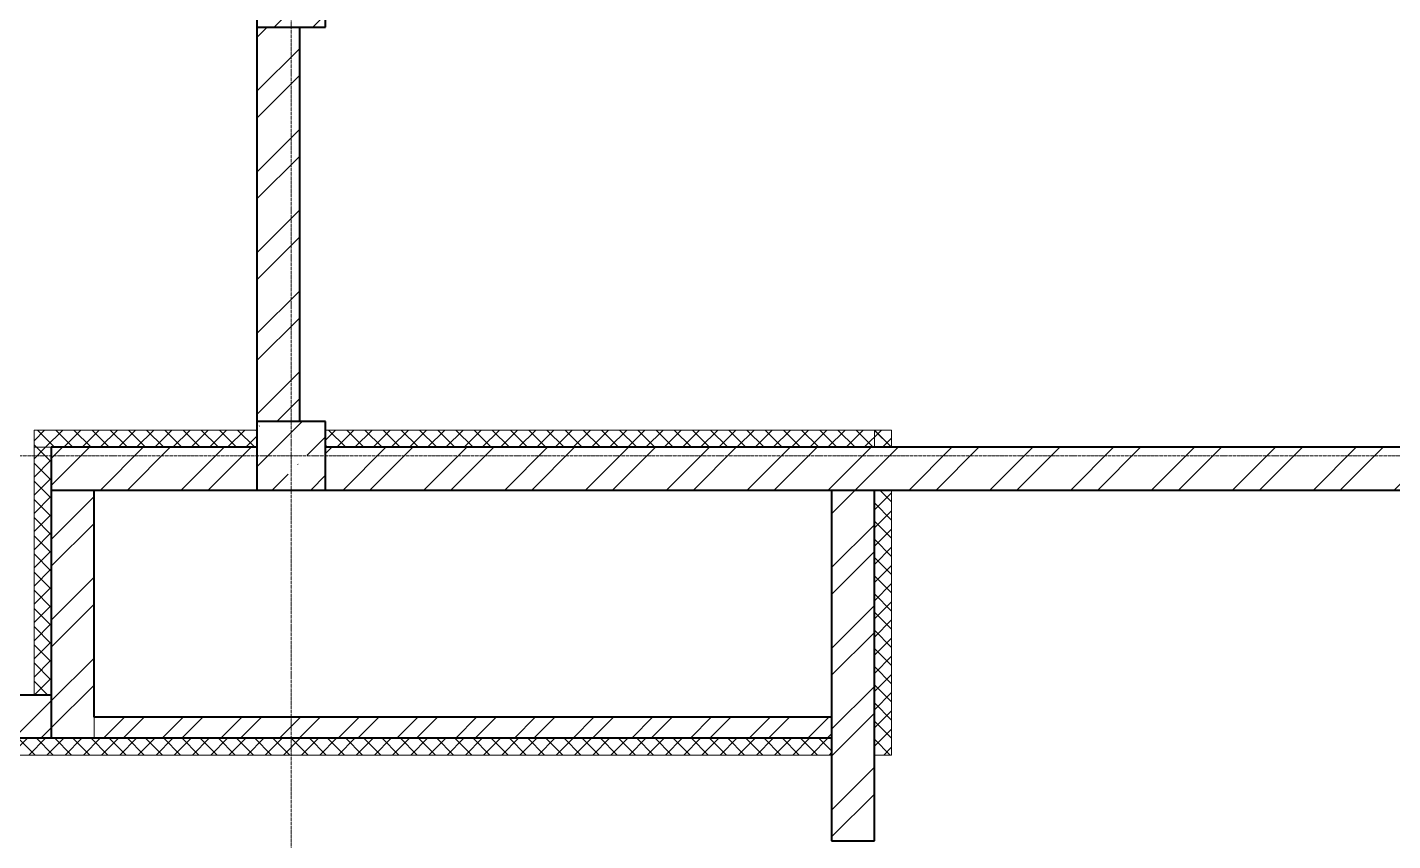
# Model space of a CAD drawing. Header units: millimetres. Extents: x 0 to 351840, y -132678 to 32417.
# Drawn here: x 332130 to 340091, y 16640 to 21385 of the extents above; entities that cross this region are included whole.
import ezdxf

# ---------------------------------------------------------------- set-up
doc = ezdxf.new("R2010")
doc.units = ezdxf.units.MM
doc.linetypes.add('BI_линия_сетки', pattern=[25, 20, -2.5, 0, -2.5])
for name, color, linetype, lineweight in [('Несущие колонны', 7, 'Continuous', 18), ('Оси', 7, 'Continuous', 9), ('Стены внутренние', 7, 'Continuous', 18), ('Стены наружные', 7, 'Continuous', 18), ('Стены несущие', 7, 'Continuous', 18), ('Стены отделка', 7, 'Continuous', 18), ('Стены штриховка', 7, 'Continuous', 18)]:
    doc.layers.add(name, color=color, linetype=linetype, lineweight=lineweight)
pattern_1 = [(45, (5685.96, 5809.43), (-235.7317, 235.7317), []), (45, (5843.12, 5809.43), (-235.7317, 235.7317), [])]
pattern_2 = [(45, (5685.964, 5809.43), (-53.03301, 53.03301), []), (135, (5685.964, 5809.43), (-53.03301, -53.03301), [])]

# ---------------------------------------------------------------- blocks, each defined once
blk = doc.blocks.new('_временные_конструкции_колонны_монолитные_прямоугольная - _временная_конструкция_колонна_400x400-V29--01 Подвал__-3_000____Отделочный_')
at = {"layer": 'Несущие колонны', "lineweight": 9}
h = blk.add_hatch(dxfattribs=at)
h.set_pattern_fill('FP_30', color=9, style=0, pattern_type=2)
h.set_pattern_definition([(45, (-33250, -19900), (84.19025, 308.69666), [396.875, -79.375, 3.353, -76.022])])
h.paths.add_polyline_path([(200, -200), (200, 200), (-200, 200), (-200, -200)])
at = {"layer": 'Несущие колонны', "color": 9, "lineweight": 40}
for p, q in [((200, 200), (-200, 200)), ((-200, 200), (-200, -200)), ((200, -200), (200, 200)), ((-200, -200), (200, -200))]:
    blk.add_line(p, q, dxfattribs=at)
blk = doc.blocks.new('_временные_конструкции_колонны_монолитные_прямоугольная - _временная_конструкция_колонна_400x400-V41--01 Подвал__-3_000____Отделочный_')
at = {"layer": 'Несущие колонны', "lineweight": 9}
h = blk.add_hatch(dxfattribs=at)
h.set_pattern_fill('FP_44', color=9, style=0, pattern_type=2)
h.set_pattern_definition([(45, (-33250, -17200), (84.18955, 308.69595), [396.875, -79.375, 3.353, -76.022])])
h.paths.add_polyline_path([(200, -200), (200, 200), (-200, 200), (-200, -200)])
at = {"layer": 'Несущие колонны', "color": 9, "lineweight": 40}
for p, q in [((200, 200), (-200, 200)), ((-200, 200), (-200, -200)), ((200, -200), (200, 200)), ((-200, -200), (200, -200))]:
    blk.add_line(p, q, dxfattribs=at)
blk = doc.blocks.new('Подоснова подвал')
at = {"layer": 'Стены внутренние', "lineweight": 9}
h = blk.add_hatch(dxfattribs=at)
h.set_pattern_fill('FP_37', color=9, angle=45, style=0, pattern_type=2)
h.set_pattern_definition(pattern_1)
h.paths.add_polyline_path([(38986, 23209.4), (38986, 25509.4), (38736, 25509.4), (38736, 23209.4)])
h = blk.add_hatch(dxfattribs=at)
h.set_pattern_fill('FP_37', color=9, angle=45, style=0, pattern_type=2)
h.set_pattern_definition(pattern_1)
h.paths.add_polyline_path([(38736, 22809.4), (38736, 23059.4), (37536, 23059.4), (37536, 22809.4)])
h = blk.add_hatch(dxfattribs=at)
h.set_pattern_fill('FP_37', color=9, angle=45, style=0, pattern_type=2)
h.set_pattern_definition(pattern_1)
h.paths.add_polyline_path([(45936, 22809.4), (45936, 23059.4), (39136, 23059.4), (39136, 22809.4), (44614.7, 22809.4)])
h = blk.add_hatch(dxfattribs=at)
h.set_pattern_fill('FP_37', color=9, angle=45, style=0, pattern_type=2)
h.set_pattern_definition(pattern_1)
h.paths.add_polyline_path([(37786, 21364), (37786, 22809.4), (37536, 22809.4), (37536, 21364)])
h = blk.add_hatch(dxfattribs=at)
h.set_pattern_fill('FP_37', color=9, angle=45, style=0, pattern_type=2)
h.set_pattern_definition([(45, (5685.96, 5809.43), (-235.7317, 235.7317), []), (45, (5843.12, 5809.43), (-235.7317, 235.7317), [])])
h.paths.add_polyline_path([(42336, 13659.4), (42336, 19564), (42086, 19564), (42086, 13659.4)])
h.paths.add_polyline_path([(42336, 20764), (42336, 22809.4), (42086, 22809.4), (42086, 20764)])
h = blk.add_hatch(dxfattribs=at)
h.set_pattern_fill('FP_38', color=9, angle=45, style=0, pattern_type=2)
h.set_pattern_definition(pattern_1)
h.paths.add_polyline_path([(37536, 21364), (37536, 21614), (36436, 21614), (36436, 21364)])
h = blk.add_hatch(dxfattribs=at)
h.set_pattern_fill('FP_50', color=9, style=0, pattern_type=2)
h.set_pattern_definition([(45, (5685.96, 5809.43), (-171.0739, 171.0739), []), (45, (5800.01, 5809.43), (-171.0739, 171.0739), [])])
h.paths.add_polyline_path([(42086, 21364), (42086, 21484), (37786, 21484), (37786, 21364), (40514.6, 21364)])
at = {"layer": 'Стены наружные', "lineweight": 9}
h = blk.add_hatch(dxfattribs=at)
h.set_pattern_fill('FP_47', color=9, style=0, pattern_type=2)
h.set_pattern_definition(pattern_2)
h.paths.add_polyline_path([(38736, 23059.4), (38736, 23159.4), (37436, 23159.4), (37436, 23059.4)])
h = blk.add_hatch(dxfattribs=at)
h.set_pattern_fill('FP_47', color=9, style=0, pattern_type=2)
h.set_pattern_definition(pattern_2)
h.paths.add_polyline_path([(42436, 23059.4), (42436, 23159.4), (39136, 23159.4), (39136, 23059.4), (40514.6, 23059.4)])
h = blk.add_hatch(dxfattribs=at)
h.set_pattern_fill('FP_47', color=9, style=0, pattern_type=2)
h.set_pattern_definition(pattern_2)
h.paths.add_polyline_path([(42436, 23059.4), (42436, 23159.4), (42336, 23159.4), (42336, 23059.4)])
h = blk.add_hatch(dxfattribs=at)
h.set_pattern_fill('FP_47', color=9, style=0, pattern_type=2)
h.set_pattern_definition(pattern_2)
h.paths.add_polyline_path([(37536, 21614), (37536, 23059.4), (37436, 23059.4), (37436, 21614)])
h = blk.add_hatch(dxfattribs=at)
h.set_pattern_fill('FP_47', color=9, style=0, pattern_type=2)
h.set_pattern_definition(pattern_2)
h.paths.add_polyline_path([(42436, 21264), (42436, 22809.4), (42336, 22809.4), (42336, 21264)])
h = blk.add_hatch(dxfattribs=at)
h.set_pattern_fill('FP_47', color=9, style=0, pattern_type=2)
h.set_pattern_definition(pattern_2)
h.paths.add_polyline_path([(42086, 21264), (42086, 21364), (36436, 21364), (36436, 21264), (40514.6, 21264)])
at = {"layer": 'Оси', "color": 9, "linetype": 'BI_линия_сетки'}
for p, q in [((38936, 799.9), (38936, 35999.7)), ((-805.2, 23009.4), (56347.2, 23009.4))]:
    blk.add_line(p, q, dxfattribs=at)
at = {"layer": 'Стены несущие', "color": 9, "lineweight": 40}
for p, q in [((38736, 25509.4), (38736, 23209.4)), ((38986, 23209.4), (38986, 25509.4)), ((37536, 23059.4), (37536, 21364)), ((38736, 23059.4), (37536, 23059.4)), ((45936, 23059.4), (39136, 23059.4)), ((37536, 22809.4), (38736, 22809.4)), ((37786, 21484), (37786, 22809.4)), ((39136, 22809.4), (45936, 22809.4)), ((42086, 22809.4), (42086, 20764)), ((42336, 20764), (42336, 22809.4)), ((37536, 21614), (36436, 21614)), ((42086, 21484), (37786, 21484)), ((36436, 21364), (42086, 21364)), ((42086, 20764), (42336, 20764))]:
    blk.add_line(p, q, dxfattribs=at)
at = {"layer": 'Стены отделка', "color": 9, "lineweight": 9}
for p, q in [((37436, 23159.4), (37436, 21614)), ((38736, 23159.4), (37436, 23159.4)), ((42436, 23159.4), (39136, 23159.4)), ((42336, 23159.4), (42336, 23059.4)), ((42436, 23059.4), (42436, 23159.4)), ((37536, 23059.4), (37436, 23059.4)), ((42436, 21264), (42436, 22809.4)), ((36436, 21264), (42086, 21264)), ((42336, 21264), (42436, 21264))]:
    blk.add_line(p, q, dxfattribs=at)
at = {"layer": 'Стены штриховка', "color": 9}
blk.add_line((37786, 21484), (37786, 21364), dxfattribs=at)
at = {"layer": 'Несущие колонны', "color": 9}
for name, p in [('_временные_конструкции_колонны_монолитные_прямоугольная - _временная_конструкция_колонна_400x400-V29--01 Подвал__-3_000____Отделочный_', (38936, 25709.4)), ('_временные_конструкции_колонны_монолитные_прямоугольная - _временная_конструкция_колонна_400x400-V41--01 Подвал__-3_000____Отделочный_', (38936, 23009.4))]:
    blk.add_blockref(name, p, dxfattribs=at)

msp = doc.modelspace()

# ---------------------------------------------------------------- block references
msp.add_blockref('Подоснова подвал', (294733.3, -4124))

doc.saveas('drawing.dxf')
